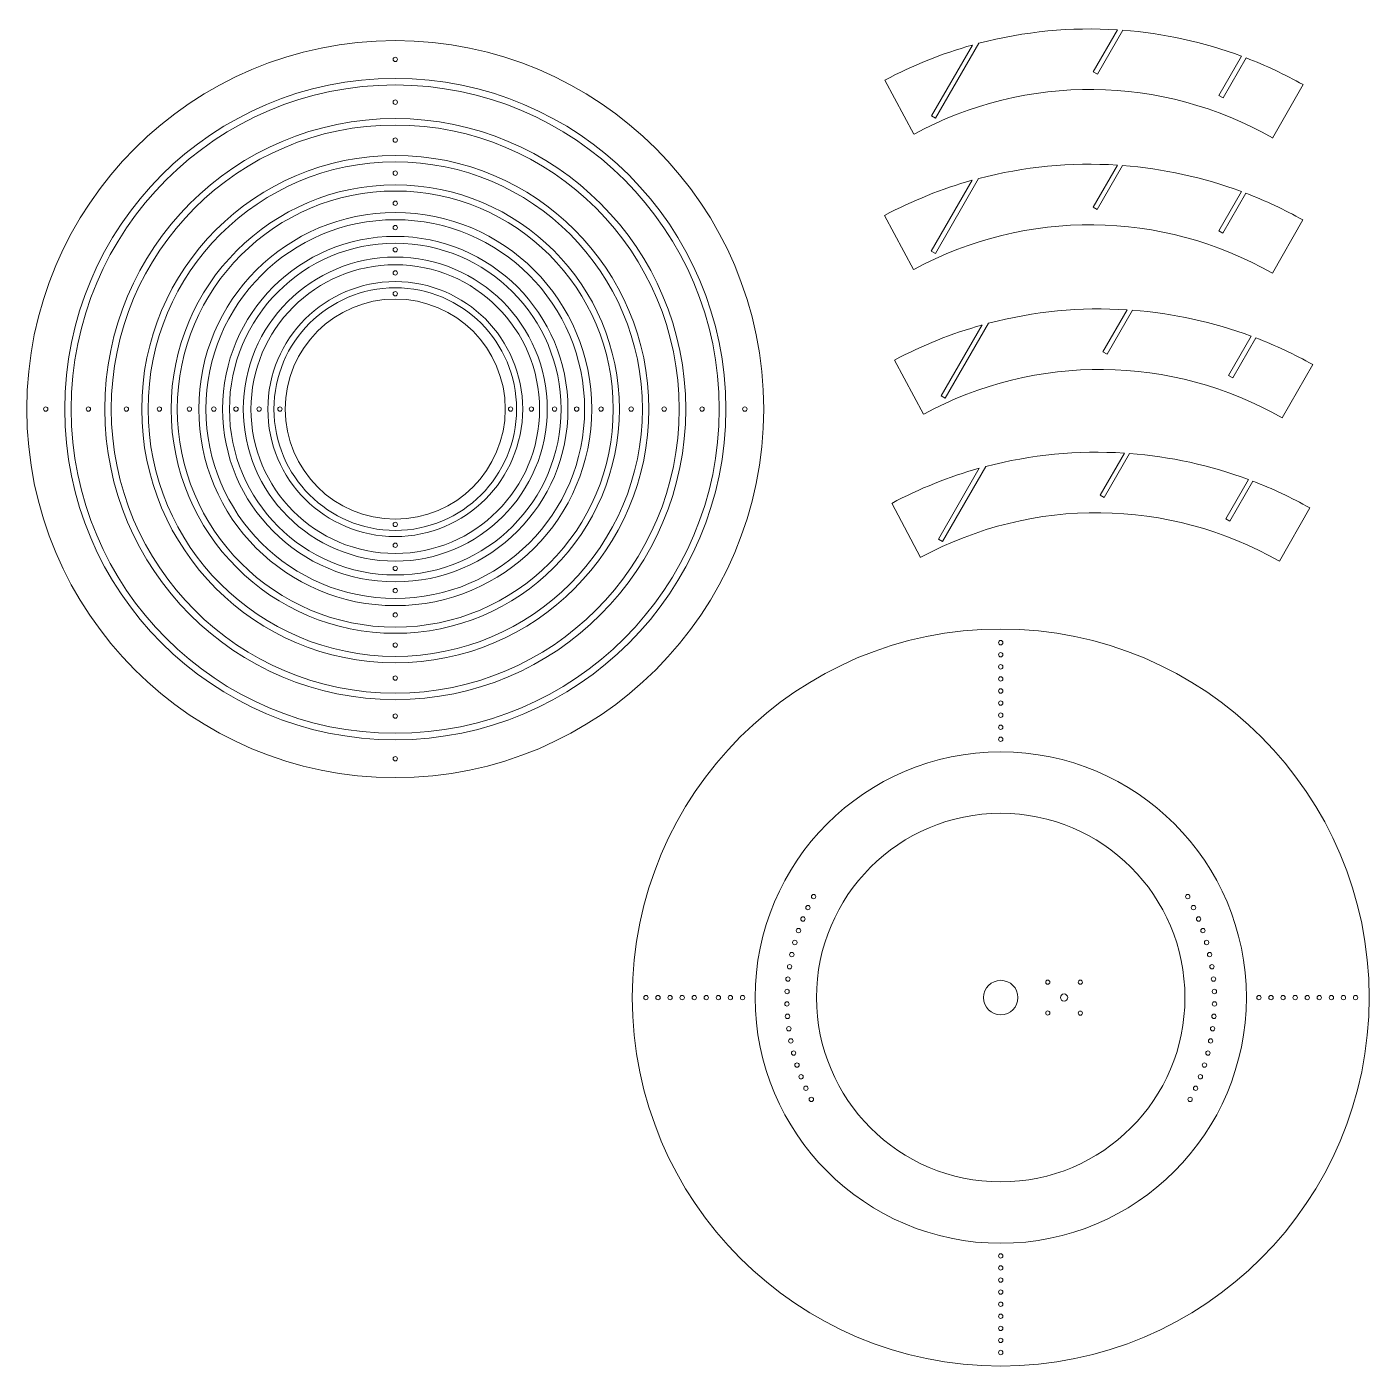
# Model space of a CAD drawing. Header units: inches. Extents: x -20.4 to 23.3, y -22 to 21.6.
import ezdxf

# ---------------------------------------------------------------- set-up
doc = ezdxf.new("R2010")
doc.units = ezdxf.units.IN
doc.header["$MEASUREMENT"] = 0
doc.layers.add('Design Layer-1', color=7, linetype='Continuous')

# ---------------------------------------------------------------- blocks, each defined once
blk = doc.blocks.new('Group-1')
at = {"color": 7, "linetype": 'Continuous', "lineweight": 5}
for p, q in [((19.109, 16.207), (19.11, 16.207)), ((7.49, 15.43), (8.429, 13.665)), ((20.12, 13.545), (21.112, 15.281))]:
    blk.add_line(p, q, dxfattribs=at)
at = {"color": 7, "linetype": 'Continuous', "lineweight": 5, "flags": 128}
for points in [[(15.24, 17.054), (14.412, 15.62), (14.279, 15.697), (15.069, 17.066)], [(10.552, 16.629), (9.143, 14.188), (9.01, 14.265), (10.342, 16.571)], [(19.256, 16.152), (18.504, 14.85), (18.371, 14.927), (19.11, 16.207)]]:
    blk.add_lwpolyline(points, dxfattribs=at)
at = {"color": 7, "linetype": 'Continuous', "lineweight": 5}
for centre, radius, start, end in [((14.164, 2.884), 14.211, 86.3493, 104.7232), ((14.164, 2.884), 14.211, 69.6401, 85.6591), ((14.164, 2.884), 14.211, 105.6029, 118.0116), ((14.164, 2.884), 14.211, 60.7324, 69.0066), ((14.167, 3.126), 11.999, 60.2572, 118.4879)]:
    blk.add_arc(centre, radius, start, end, dxfattribs=at)
blk = doc.blocks.new('Group-2-1')
at = {"color": 7, "linetype": 'Continuous', "lineweight": 5}
for p, q in [((19.431, 11.497), (19.432, 11.496)), ((7.813, 10.719), (8.752, 8.954)), ((20.442, 8.834), (21.435, 10.57))]:
    blk.add_line(p, q, dxfattribs=at)
at = {"color": 7, "linetype": 'Continuous', "lineweight": 5, "flags": 128}
for points in [[(15.562, 12.344), (14.734, 10.909), (14.601, 10.986), (15.392, 12.356)], [(10.875, 11.918), (9.466, 9.477), (9.333, 9.554), (10.664, 11.861)], [(19.578, 11.441), (18.827, 10.139), (18.693, 10.216), (19.432, 11.496)]]:
    blk.add_lwpolyline(points, dxfattribs=at)
at = {"color": 7, "linetype": 'Continuous', "lineweight": 5}
for centre, radius, start, end in [((14.487, -1.827), 14.211, 86.3493, 104.7232), ((14.487, -1.827), 14.211, 69.6401, 85.6591), ((14.487, -1.827), 14.211, 105.6029, 118.0116), ((14.487, -1.827), 14.211, 60.7324, 69.0066), ((14.49, -1.585), 11.999, 60.2572, 118.4879)]:
    blk.add_arc(centre, radius, start, end, dxfattribs=at)
blk = doc.blocks.new('Group-3-1')
at = {"color": 7, "linetype": 'Continuous', "lineweight": 5}
for p, q in [((19.337, 6.831), (19.339, 6.83)), ((7.719, 6.054), (8.658, 4.288)), ((20.349, 4.168), (21.341, 5.905))]:
    blk.add_line(p, q, dxfattribs=at)
at = {"color": 7, "linetype": 'Continuous', "lineweight": 5, "flags": 128}
for points in [[(15.469, 7.678), (14.641, 6.244), (14.507, 6.321), (15.298, 7.69)], [(10.781, 7.252), (9.372, 4.811), (9.239, 4.888), (10.571, 7.195)], [(19.484, 6.775), (18.733, 5.474), (18.6, 5.551), (19.339, 6.83)]]:
    blk.add_lwpolyline(points, dxfattribs=at)
at = {"color": 7, "linetype": 'Continuous', "lineweight": 5}
for centre, radius, start, end in [((14.393, -6.493), 14.211, 86.3493, 104.7232), ((14.393, -6.493), 14.211, 69.6401, 85.6591), ((14.393, -6.493), 14.211, 105.6029, 118.0116), ((14.393, -6.493), 14.211, 60.7324, 69.0066), ((14.396, -6.25), 11.999, 60.2572, 118.4879)]:
    blk.add_arc(centre, radius, start, end, dxfattribs=at)
blk = doc.blocks.new('Group-4-1')
at = {"color": 7, "linetype": 'Continuous', "lineweight": 5}
for p, q in [((19.116, 20.612), (19.118, 20.612)), ((7.498, 19.835), (8.437, 18.07)), ((20.128, 17.949), (21.12, 19.686))]:
    blk.add_line(p, q, dxfattribs=at)
at = {"color": 7, "linetype": 'Continuous', "lineweight": 5, "flags": 128}
for points in [[(15.248, 21.459), (14.42, 20.025), (14.286, 20.102), (15.077, 21.471)], [(10.56, 21.033), (9.151, 18.593), (9.018, 18.669), (10.35, 20.976)], [(19.263, 20.557), (18.512, 19.255), (18.379, 19.332), (19.118, 20.612)]]:
    blk.add_lwpolyline(points, dxfattribs=at)
at = {"color": 7, "linetype": 'Continuous', "lineweight": 5}
for centre, radius, start, end in [((14.172, 7.289), 14.211, 86.3493, 104.7232), ((14.172, 7.289), 14.211, 69.6401, 85.6591), ((14.172, 7.289), 14.211, 105.6029, 118.0116), ((14.172, 7.289), 14.211, 60.7324, 69.0066), ((14.175, 7.531), 11.999, 60.2572, 118.4879)]:
    blk.add_arc(centre, radius, start, end, dxfattribs=at)

msp = doc.modelspace()

# ---------------------------------------------------------------- linework, layer by layer
at = {"layer": 'Design Layer-1', "color": 7, "linetype": 'Continuous', "lineweight": 5}
for centre, radius in [((-8.45, 9.122), 12), ((-8.45, 20.507), 0.0714), ((-8.45, 9.122), 10.767), ((-8.45, 9.122), 10.555), ((-8.45, 9.122), 10.555), ((-8.45, 19.116), 0.0714), ((-8.45, 9.122), 9.461), ((-8.45, 9.122), 9.25), ((-8.45, 17.88), 0.0714), ((-8.45, 9.122), 8.259), ((-8.45, 9.122), 8.05), ((-8.45, 16.805), 0.0714), ((-8.45, 9.122), 7.3), ((-8.45, 9.122), 7.1), ((-8.45, 15.825), 0.0714), ((-8.45, 9.122), 6.4), ((-8.45, 9.122), 6.167), ((-8.45, 15.031), 0.0714), ((-8.45, 9.122), 5.625), ((-8.45, 9.122), 5.4), ((-8.45, 9.122), 4.95), ((-8.45, 14.31), 0.0714), ((-8.45, 9.122), 4.7), ((-8.45, 13.556), 0.0714), ((-8.45, 9.122), 4.15), ((-8.45, 9.122), 3.95), ((-8.45, 9.122), 3.583), ((-8.45, 12.878), 0.0714), ((-19.835, 9.122), 0.0714), ((-18.444, 9.122), 0.0714), ((-17.208, 9.122), 0.0714), ((-16.132, 9.122), 0.0714), ((-15.153, 9.122), 0.0714), ((-14.359, 9.122), 0.0714), ((-13.638, 9.122), 0.0714), ((-12.884, 9.122), 0.0714), ((-12.206, 9.122), 0.0714), ((-4.694, 9.122), 0.0714), ((-4.016, 9.122), 0.0714), ((-3.262, 9.122), 0.0714), ((-2.541, 9.122), 0.0714), ((-1.746, 9.122), 0.0714), ((-0.767, 9.122), 0.0714), ((0.308, 9.122), 0.0714), ((1.544, 9.122), 0.0714), ((2.936, 9.122), 0.0714), ((-8.45, 5.366), 0.0714), ((-8.45, 4.688), 0.0714), ((-8.45, 3.934), 0.0714), ((-8.45, 3.213), 0.0714), ((-8.45, 2.419), 0.0714), ((11.271, -10.039), 12), ((-8.45, 1.439), 0.0714), ((11.271, 1.517), 0.0714), ((11.271, 1.123), 0.0714), ((11.271, 0.73), 0.0714), ((-8.45, 0.364), 0.0714), ((11.271, 0.337), 0.0714), ((11.271, -0.056), 0.0714), ((11.271, -0.45), 0.0714), ((-8.45, -0.872), 0.0714), ((11.271, -0.843), 0.0714), ((11.271, -1.236), 0.0714), ((11.271, -1.629), 0.0714), ((11.271, -10.039), 8), ((-8.45, -2.263), 0.0714), ((11.271, -10.039), 6), ((5.177, -6.751), 0.0714), ((17.364, -6.751), 0.0714), ((4.827, -7.48), 0.0714), ((4.991, -7.11), 0.0714), ((17.55, -7.11), 0.0714), ((17.714, -7.48), 0.0714), ((4.684, -7.859), 0.0714), ((17.857, -7.859), 0.0714), ((4.564, -8.245), 0.0714), ((17.977, -8.245), 0.0714), ((4.466, -8.638), 0.0714), ((18.075, -8.638), 0.0714), ((4.392, -9.036), 0.0714), ((18.15, -9.036), 0.0714), ((4.34, -9.437), 0.0714), ((11.271, -10.039), 0.562), ((12.803, -9.538), 0.0675), ((13.864, -9.538), 0.0675), ((18.201, -9.437), 0.0714), ((-0.285, -10.039), 0.0714), ((0.108, -10.039), 0.0714), ((0.501, -10.039), 0.0714), ((0.894, -10.039), 0.0714), ((1.288, -10.039), 0.0714), ((1.681, -10.039), 0.0714), ((2.074, -10.039), 0.0714), ((2.467, -10.039), 0.0714), ((2.861, -10.039), 0.0714), ((4.312, -9.841), 0.0714), ((13.334, -10.039), 0.118), ((18.23, -9.841), 0.0714), ((19.681, -10.039), 0.0714), ((20.074, -10.039), 0.0714), ((20.467, -10.039), 0.0714), ((20.861, -10.039), 0.0714), ((21.254, -10.039), 0.0714), ((21.647, -10.039), 0.0714), ((22.04, -10.039), 0.0714), ((22.434, -10.039), 0.0714), ((22.827, -10.039), 0.0714), ((4.307, -10.246), 0.0714), ((12.803, -10.543), 0.0675), ((13.864, -10.544), 0.0675), ((18.234, -10.246), 0.0714), ((4.326, -10.65), 0.0714), ((18.215, -10.65), 0.0714), ((4.369, -11.052), 0.0714), ((18.173, -11.052), 0.0714), ((4.434, -11.452), 0.0714), ((4.523, -11.847), 0.0714), ((18.018, -11.847), 0.0714), ((18.107, -11.452), 0.0714), ((4.635, -12.236), 0.0714), ((17.907, -12.236), 0.0714), ((4.768, -12.618), 0.0714), ((17.773, -12.618), 0.0714), ((4.924, -12.991), 0.0714), ((17.617, -12.991), 0.0714), ((5.102, -13.355), 0.0714), ((17.44, -13.355), 0.0714), ((11.271, -18.45), 0.0714), ((11.271, -18.843), 0.0714), ((11.271, -19.236), 0.0714), ((11.271, -19.629), 0.0714), ((11.271, -20.023), 0.0714), ((11.271, -20.416), 0.0714), ((11.271, -20.809), 0.0714), ((11.271, -21.202), 0.0714), ((11.271, -21.596), 0.0714)]:
    msp.add_circle(centre, radius, dxfattribs=at)

# ---------------------------------------------------------------- block references
at = {"layer": 'Design Layer-1', "color": 7}
for name in ['Group-4-1', 'Group-1', 'Group-2-1', 'Group-3-1']:
    msp.add_blockref(name, (0, 0), dxfattribs=at)

doc.saveas('drawing.dxf')
